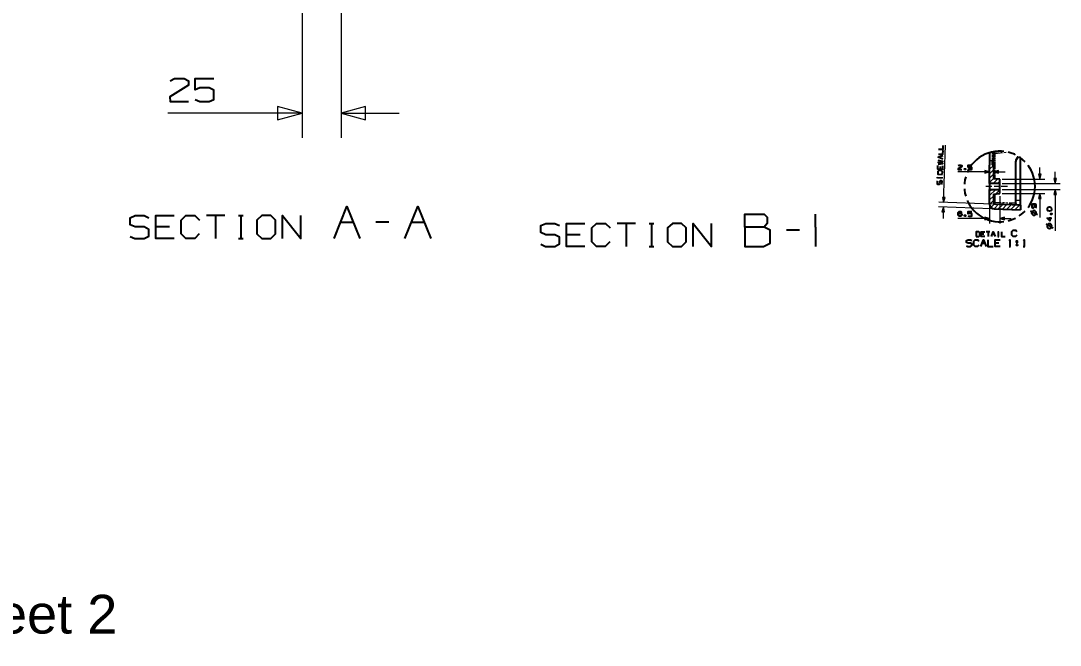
# Model space of a CAD drawing. Header units: millimetres. Extents: x 0 to 1989, y -338 to 950.
# Drawn here: x 1318 to 1989, y -258 to 146 of the extents above; entities that cross this region are included whole.
import ezdxf

# ---------------------------------------------------------------- set-up
doc = ezdxf.new("R2010")
doc.units = ezdxf.units.MM
for name, color, linetype in [('DETAIL', 8, 'Continuous'), ('FINE', 9, 'Continuous'), ('TITLE', 7, 'Continuous')]:
    doc.layers.add(name, color=color, linetype=linetype)
doc.styles.add('ARIAL', font='arial.ttf')

msp = doc.modelspace()

# ---------------------------------------------------------------- linework, layer by layer
at = {"layer": 'DETAIL', "lineweight": 25}
for p, q in [((1950.48, 61.41), (1946.35, 60.83)), ((1950.48, 61.41), (1950.66, 61.45)), ((1911.3, 56.85), (1911.34, 58.04)), ((1945.49, 59.84), (1945.49, 55.56)), ((1959.99, 52.46), (1959.99, 54.5)), ((1960.39, 56), (1961.56, 58.02)), ((1962.99, 29.66), (1962.99, 57.05)), ((1911.11, 51.5), (1911.05, 49.72)), ((1942.99, 40.55), (1942.99, 52.46)), ((1945.49, 52.59), (1944.75, 52.49)), ((1945.49, 52.59), (1945.49, 52.46)), ((1945.49, 52.46), (1945.49, 43.66)), ((1959.99, 27.73), (1959.99, 52.46)), ((1909.38, 44.11), (1909.4, 44.71)), ((1909.39, 44.43), (1912.36, 44.32)), ((1912.35, 44.01), (1912.37, 44.6)), ((1949.49, 40.66), (1942.99, 40.55)), ((1949.49, 43.31), (1945.49, 43.66)), ((1949.49, 40.66), (1949.49, 43.31)), ((1942.99, 36.78), (1949.49, 36.66)), ((1942.99, 27.26), (1942.99, 36.78)), ((1945.49, 33.66), (1949.49, 34.01)), ((1945.49, 33.66), (1945.49, 28.24)), ((1949.49, 34.01), (1949.49, 36.66)), ((1962.99, 26.66), (1946.46, 27.24)), ((1830.67, 12.47), (1830.67, 20.78)), ((1945.89, 24.26), (1962.99, 23.66)), ((1962.99, 26.66), (1962.99, 23.66)), ((1973.9, 20.24), (1969.37, 22.79)), ((1449.44, 19.84), (1437.56, 19.84)), ((1443.5, 19.84), (1443.5, 5)), ((1458.28, 19.84), (1461.25, 19.84)), ((1459.84, 19.84), (1459.84, 5)), ((1524.06, 15.5), (1532.38, 15.5)), ((1555.26, 15.5), (1546.94, 15.5)), ((1569.83, 15.5), (1578.14, 15.5)), ((1714.44, 14.84), (1702.56, 14.84)), ((1708.5, 14.84), (1708.5, 0)), ((1723.28, 14.84), (1726.25, 14.84)), ((1724.84, 14.84), (1724.84, 0)), ((1983.9, 11.75), (1979.37, 14.3)), ((1413.78, 12.5), (1404.88, 12.5)), ((1678.78, 7.5), (1669.88, 7.5)), ((1820.26, 10.5), (1811.94, 10.5)), ((1830.67, 12.47), (1830.67, 0)), ((1939.34, 7.8), (1937.56, 7.8)), ((1943.2, 9.27), (1940.83, 9.27)), ((1942.01, 9.27), (1942.01, 6.3)), ((1944.69, 7.8), (1945.88, 7.8)), ((1948.24, 9.27), (1948.83, 9.27)), ((1948.55, 9.27), (1948.55, 6.3)), ((1458.28, 5), (1461.25, 5)), ((1723.28, 0), (1726.25, 0)), ((1938.19, 2.1), (1939.85, 2.1)), ((1949, 2.1), (1946.51, 2.1)), ((1948.24, 6.3), (1948.83, 6.3)), ((1955.49, 0), (1956.54, 0)), ((1960.16, 1.27), (1960.16, 0.44)), ((1960.16, 1.27), (1960.99, 1.27)), ((1964.64, 0), (1965.69, 0))]:
    msp.add_line(p, q, dxfattribs=at)
for points in [[(1414.16, 106.94), (1416.97, 108.34), (1423.07, 108.34), (1426.03, 106.94), (1426.03, 103.97), (1414, 96.47), (1414.16, 93.5), (1426.03, 93.5)], [(1430.35, 94.91), (1433.32, 93.5), (1439.41, 93.5), (1442.38, 94.91), (1442.38, 100.84), (1439.41, 102.41), (1433.32, 102.41), (1430.35, 101), (1430.35, 108.34), (1442.38, 108.34)], [(1909.92, 59.57), (1912.89, 59.47), (1912.97, 61.84)], [(1910.03, 62.84), (1913, 62.74), (1913.08, 65.11)], [(1952.17, 61.3), (1950.58, 61.46), (1948.41, 61.46), (1946.25, 61.25), (1944.11, 60.84), (1942.03, 60.23), (1940.01, 59.42), (1938.08, 58.42), (1936.26, 57.25), (1934.55, 55.91), (1932.98, 54.41), (1931.56, 52.77), (1930.3, 51), (1929.21, 49.12), (1928.55, 47.67)], [(1942.99, 60.53), (1942.99, 55.47), (1942.99, 54.4), (1942.99, 53.38), (1942.99, 52.46)], [(1946.35, 60.83), (1945.91, 60.65), (1945.6, 60.29), (1945.49, 59.84)], [(1950.48, 61.41), (1950.57, 61.42), (1950.76, 61.44)], [(1959.6, 59.09), (1958.97, 59.42), (1956.96, 60.23), (1955.04, 60.79)], [(1909.69, 53.04), (1912.68, 53.5), (1909.73, 54.2), (1912.72, 54.72), (1909.78, 55.41)], [(1912.77, 56.2), (1909.85, 57.49), (1912.86, 58.58)], [(1945.49, 52.59), (1945.49, 52.69), (1945.49, 52.98), (1945.49, 53.46), (1945.49, 54.07), (1945.49, 54.79), (1945.49, 55.56)], [(1959.99, 54.5), (1960.09, 55.28), (1960.39, 56)], [(1965.88, 54.53), (1964.43, 55.91), (1962.73, 57.25), (1962.13, 57.63)], [(1912.63, 52.04), (1912.55, 49.67), (1909.58, 49.77), (1909.66, 52.15)], [(1922.69, 52.21), (1923.25, 52.49), (1924.47, 52.49), (1925.06, 52.21), (1925.06, 51.61), (1922.65, 50.11), (1922.69, 49.52), (1925.06, 49.52)], [(1929.19, 49.8), (1929.79, 49.52), (1931, 49.52), (1931.6, 49.8), (1931.6, 50.99), (1931, 51.3), (1929.79, 51.3), (1929.19, 51.02), (1929.19, 52.49), (1931.6, 52.49)], [(1972.31, 38.66), (1972.21, 40.83), (1971.9, 42.98), (1971.39, 45.09), (1970.68, 47.14), (1969.77, 49.12), (1968.69, 51), (1967.76, 52.3)], [(1911.92, 39.85), (1912.22, 40.43), (1912.27, 41.65), (1911.97, 42.25), (1911.1, 42.28), (1910.77, 41.7), (1910.72, 40.52), (1910.42, 39.9), (1909.52, 39.93), (1909.26, 40.57), (1909.3, 41.75), (1909.6, 42.34)], [(1927.56, 44.92), (1927.09, 42.98), (1926.78, 40.83), (1926.74, 40.12)], [(1942.99, 40.55), (1942.99, 40.44), (1942.99, 40.11), (1942.99, 39.61), (1942.99, 38.99), (1942.99, 38.34), (1942.99, 37.72), (1942.99, 37.22), (1942.99, 36.89), (1942.99, 36.78)], [(1949.49, 36.66), (1949.49, 36.78), (1949.49, 37.13), (1949.49, 37.66), (1949.49, 38.32), (1949.49, 39.01), (1949.49, 39.66), (1949.49, 40.2), (1949.49, 40.54), (1949.49, 40.66)], [(1926.74, 37.2), (1926.78, 36.5), (1927.09, 34.35), (1927.56, 32.41)], [(1967.76, 25.03), (1968.69, 26.33), (1969.77, 28.21), (1970.68, 30.18), (1971.39, 32.24), (1971.9, 34.35), (1972.21, 36.5), (1972.31, 38.66)], [(1928.55, 29.66), (1929.21, 28.21), (1930.3, 26.33), (1931.56, 24.56), (1932.98, 22.92), (1934.55, 21.42), (1936.26, 20.08), (1938.08, 18.9), (1940.01, 17.91), (1942.03, 17.1), (1944.11, 16.49), (1946.25, 16.08), (1948.41, 15.87), (1950.58, 15.87), (1952.17, 16.02)], [(1962.99, 26.66), (1962.99, 26.77), (1962.99, 27.07), (1962.99, 27.54), (1962.99, 28.16), (1962.99, 28.89), (1962.99, 29.66)], [(1972.52, 24.85), (1973.11, 25.41), (1973.11, 26.63), (1972.52, 27.22), (1970.74, 27.22), (1970.14, 26.63), (1970.14, 25.41), (1970.74, 24.85), (1971.33, 24.82), (1971.92, 25.41), (1971.92, 26.63), (1971.33, 27.22)], [(1519.91, 5), (1528.22, 25.78), (1536.53, 5)], [(1565.67, 5), (1573.98, 25.78), (1582.29, 5)], [(1784.91, 12.47), (1784.91, 20.78), (1797.38, 20.78), (1799.34, 18.81), (1799.34, 14.66), (1797.38, 12.47), (1784.91, 12.47), (1784.91, 0), (1797.16, 0), (1801.31, 1.97), (1801.31, 10.5), (1797.38, 12.47)], [(1922.69, 20.71), (1923.25, 21.3), (1924.47, 21.3), (1925.06, 20.71), (1925.06, 20.11), (1924.47, 19.52), (1923.25, 19.52), (1922.69, 20.11), (1922.69, 21.89), (1923.25, 22.49), (1924.47, 22.49), (1925.06, 21.89)], [(1929.19, 19.8), (1929.79, 19.52), (1931, 19.52), (1931.6, 19.8), (1931.6, 20.99), (1931, 21.3), (1929.79, 21.3), (1929.19, 21.02), (1929.19, 22.49), (1931.6, 22.49)], [(1962.13, 19.69), (1962.73, 20.08), (1964.43, 21.42), (1965.88, 22.8)], [(1388.38, 6.41), (1391.34, 5), (1397.44, 5), (1400.41, 6.56), (1400.41, 10.94), (1397.44, 12.5), (1391.5, 12.5), (1388.38, 13.91), (1388.38, 18.44), (1391.5, 19.84), (1397.44, 19.84), (1400.41, 18.44)], [(1416.75, 5), (1404.88, 5), (1404.88, 19.84), (1416.75, 19.84)], [(1432.94, 7.97), (1429.97, 5), (1424.19, 5), (1421.22, 7.97), (1421.22, 16.87), (1424.19, 19.84), (1430.13, 19.84), (1433.09, 16.87)], [(1486.59, 5), (1486.59, 19.84), (1498.47, 5), (1498.47, 19.84)], [(1653.38, 1.41), (1656.34, 0), (1662.44, 0), (1665.41, 1.56), (1665.41, 5.94), (1662.44, 7.5), (1656.5, 7.5), (1653.38, 8.91), (1653.38, 13.44), (1656.5, 14.84), (1662.44, 14.84), (1665.41, 13.44)], [(1681.75, 0), (1669.88, 0), (1669.88, 14.84), (1681.75, 14.84)], [(1697.94, 2.97), (1694.97, 0), (1689.19, 0), (1686.22, 2.97), (1686.22, 11.88), (1689.19, 14.84), (1695.13, 14.84), (1698.09, 11.88)], [(1751.59, 0), (1751.59, 14.84), (1763.47, 0), (1763.47, 14.84)], [(1955.04, 16.54), (1956.96, 17.1), (1958.97, 17.91), (1959.6, 18.23)], [(1981.92, 18.73), (1981.92, 16.36), (1980.14, 18.14), (1983.11, 18.14)], [(1939.93, 6.3), (1937.56, 6.3), (1937.56, 9.27), (1939.93, 9.27)], [(1944.1, 6.3), (1945.28, 9.27), (1946.47, 6.3)], [(1950.63, 9.27), (1950.63, 6.3), (1953.01, 6.3)], [(1960.58, 7.13), (1959.75, 6.3), (1958.13, 6.3), (1957.3, 7.13), (1957.3, 9.62), (1958.13, 10.46), (1959.79, 10.46), (1960.62, 9.62)], [(1928.16, 0.39), (1928.99, 0), (1930.7, 0), (1931.53, 0.44), (1931.53, 1.66), (1930.7, 2.1), (1929.04, 2.1), (1928.16, 2.49), (1928.16, 3.76), (1929.04, 4.16), (1930.7, 4.16), (1931.53, 3.76)], [(1936.06, 0.83), (1935.23, 0), (1933.61, 0), (1932.78, 0.83), (1932.78, 3.32), (1933.61, 4.16), (1935.27, 4.16), (1936.11, 3.32)], [(1937.36, 0), (1939.02, 4.16), (1940.68, 0)], [(1941.93, 4.16), (1941.93, 0), (1945.26, 0)], [(1949.83, 0), (1946.51, 0), (1946.51, 4.16), (1949.83, 4.16)], [(1955.67, 3.81), (1956.02, 4.16), (1956.02, 0)], [(1960.99, 1.27), (1960.99, 0.44), (1960.16, 0.44)], [(1964.82, 3.81), (1965.17, 4.16), (1965.17, 0)]]:
    msp.add_lwpolyline(points, dxfattribs=at)
for points in [[(1912.43, 46.4), (1912.49, 48.15), (1911.92, 48.8), (1910.14, 48.86), (1909.53, 48.26), (1909.46, 46.51)], [(1926.83, 49.52), (1926.83, 50.11), (1927.42, 50.11), (1927.42, 49.52)], [(1983.11, 24.36), (1982.8, 24.96), (1981.92, 25.27), (1981.33, 25.27), (1980.42, 24.96), (1980.14, 24.36), (1980.14, 23.77), (1980.42, 23.18), (1981.33, 22.86), (1981.92, 22.9), (1982.8, 23.18), (1983.11, 23.77)], [(1983.11, 20.5), (1982.52, 20.5), (1982.52, 21.1), (1983.11, 21.1)], [(1473.22, 5), (1479.16, 5), (1482.13, 7.97), (1482.13, 16.87), (1479.16, 19.84), (1473.22, 19.84), (1470.09, 16.87), (1470.09, 7.97)], [(1738.22, 0), (1744.16, 0), (1747.13, 2.97), (1747.13, 11.88), (1744.16, 14.84), (1738.22, 14.84), (1735.09, 11.88), (1735.09, 2.97)], [(1926.83, 19.52), (1926.83, 20.11), (1927.42, 20.11), (1927.42, 19.52)], [(1934.29, 6.3), (1936.04, 6.3), (1936.66, 6.89), (1936.66, 8.67), (1936.04, 9.27), (1934.29, 9.27)], [(1960.16, 2.49), (1960.99, 2.49), (1960.99, 3.32), (1960.16, 3.32)]]:
    msp.add_lwpolyline(points, close=True, dxfattribs=at)
for points in [[(1944.75, 52.49, 0.026579), (1944.54, 52.46)], [(1942.99, 27.26, 0.404021), (1945.89, 24.26)], [(1945.49, 28.24, 0.404028), (1946.46, 27.24)], [(1959.99, 27.73, 0.404027), (1960.96, 26.74)]]:
    msp.add_lwpolyline(points, format="xyb", dxfattribs=at)
for points in [[(1973.11, 21.53, 0.414211), (1971.61, 23.03, 0.414214), (1970.11, 21.53, 0.414214), (1971.61, 20.03, 0.414216)], [(1983.11, 13.05, 0.414211), (1981.61, 14.55, 0.414214), (1980.11, 13.05, 0.414218), (1981.61, 11.55, 0.414211)]]:
    msp.add_lwpolyline(points, format="xyb", close=True, dxfattribs=at)
at = {"layer": 'FINE', "lineweight": 9}
for p, q in [((1499.35, 553.27), (1499.35, 70.13)), ((1524.4, 553.27), (1524.4, 70.13)), ((1499.35, 86), (1412.6, 86)), ((1524.4, 86), (1561.9, 86)), ((1913.3, 28.4), (1914.59, 65.34)), ((1944.75, 59.75), (1944.75, 60.98)), ((1946.39, 60.36), (1946.38, 60.46)), ((1946.46, 59.84), (1951.22, 60.5)), ((1952.17, 60.64), (1953.76, 60.86)), ((1943.64, 55.47), (1943.82, 55.47)), ((1944.21, 55.47), (1944.75, 55.47)), ((1944.65, 53.58), (1944.66, 53.88)), ((1944.67, 54.07), (1944.68, 54.37)), ((1944.75, 58.74), (1944.75, 59.37)), ((1944.75, 57.74), (1944.75, 58.37)), ((1944.75, 55.47), (1944.98, 55.5)), ((1945.02, 55.51), (1945.1, 55.51)), ((1945.14, 55.52), (1945.22, 55.53)), ((1945.26, 55.54), (1945.49, 55.56)), ((1945.95, 59.84), (1945.85, 59.84)), ((1946.1, 59.84), (1946, 59.84)), ((1946.46, 59.84), (1946.16, 59.84)), ((1946.41, 60.2), (1946.4, 60.3)), ((1946.46, 59.84), (1946.42, 60.14)), ((1946.46, 57.58), (1946.46, 59.84)), ((1946.46, 56.37), (1946.46, 57.12)), ((1946.46, 55.17), (1946.46, 55.92)), ((1946.46, 52.46), (1946.46, 54.72)), ((1959.58, 55.05), (1959.51, 54.5)), ((1959.51, 53.75), (1959.51, 53.54)), ((1959.62, 55.35), (1959.6, 55.17)), ((1959.72, 55.63), (1959.65, 55.46)), ((1959.74, 54.5), (1959.69, 54.5)), ((1959.98, 56.25), (1959.76, 55.73)), ((1959.82, 54.5), (1959.77, 54.5)), ((1960.5, 57.15), (1959.98, 56.25)), ((1960.11, 56.17), (1959.98, 56.25)), ((1960.17, 56.13), (1960.13, 56.16)), ((1960.24, 56.09), (1960.2, 56.12)), ((1960.77, 57.63), (1960.6, 57.33)), ((1961.05, 58.11), (1960.88, 57.81)), ((1942.99, 48.02), (1922.37, 48.02)), ((1942.99, 49.73), (1945.49, 52.23)), ((1942.99, 46.9), (1945.49, 49.4)), ((1945.49, 48.02), (1952.99, 48.02)), ((1946.46, 49.74), (1946.46, 52.46)), ((1946.46, 48.29), (1946.46, 49.2)), ((1946.46, 46.84), (1946.46, 47.75)), ((1959.51, 53.42), (1959.51, 53.21)), ((1975.36, 43.31), (1975.36, 50.81)), ((1985.36, 40.66), (1985.36, 48.16)), ((1942.99, 44.07), (1945.49, 46.57)), ((1942.99, 41.24), (1945.49, 43.74)), ((1945.17, 40.59), (1948.02, 43.44)), ((1946.46, 43.58), (1946.46, 46.3)), ((1948.05, 40.64), (1949.49, 42.08)), ((1951.08, 43.31), (1978.54, 43.31)), ((1951.08, 40.66), (1988.54, 40.66)), ((1959.51, 43.39), (1959.51, 40.88)), ((1944.49, 38.66), (1940.49, 38.66)), ((1942.99, 38.96), (1942.99, 14.84)), ((1942.99, 35.58), (1944.17, 36.76)), ((1942.99, 32.76), (1946.95, 36.71)), ((1948.99, 38.66), (1945.99, 38.66)), ((1946.46, 32.06), (1946.46, 33.75)), ((1946.85, 33.78), (1949.49, 36.43)), ((1954.49, 38.66), (1950.49, 38.66)), ((1951.08, 36.66), (1988.54, 36.66)), ((1951.08, 34.01), (1978.54, 34.01)), ((1959.51, 39.37), (1959.51, 36.85)), ((1959.51, 35.34), (1959.51, 27.79)), ((1975.36, 34.01), (1975.36, 18.53)), ((1985.36, 36.66), (1985.36, 10.05)), ((1944.87, 27.3), (1910.13, 28.51)), ((1942.99, 29.93), (1945.49, 32.43)), ((1943, 27.1), (1945.49, 29.6)), ((1943.87, 25.14), (1946.06, 27.34)), ((1945.82, 24.26), (1948.71, 27.16)), ((1945.95, 28.24), (1945.85, 28.24)), ((1946.1, 28.24), (1946, 28.24)), ((1946.46, 28.24), (1946.16, 28.24)), ((1946.44, 27.71), (1946.44, 27.61)), ((1946.46, 28.24), (1946.45, 27.93)), ((1946.45, 27.87), (1946.45, 27.77)), ((1946.46, 31.16), (1946.46, 31.73)), ((1946.46, 30.26), (1946.46, 30.83)), ((1946.46, 28.24), (1946.46, 29.93)), ((1950.45, 28.1), (1946.46, 28.24)), ((1948.55, 24.17), (1951.45, 27.07)), ((1949.49, 32.43), (1949.49, 14.84)), ((1952.58, 28.03), (1951.25, 28.07)), ((1951.28, 24.07), (1954.18, 26.97)), ((1954.72, 27.95), (1953.38, 28)), ((1954.01, 23.98), (1956.91, 26.88)), ((1959.51, 27.79), (1955.51, 27.92)), ((1959.51, 27.79), (1959.5, 27.48)), ((1959.5, 27.42), (1959.5, 27.32)), ((1959.5, 27.25), (1959.5, 27.15)), ((1959.66, 27.77), (1959.51, 27.79)), ((1959.74, 27.76), (1959.69, 27.77)), ((1959.82, 27.75), (1959.77, 27.76)), ((1960.91, 29.66), (1959.99, 29.66)), ((1961.4, 29.66), (1961.09, 29.66)), ((1961.89, 29.66), (1961.58, 29.66)), ((1962.99, 29.66), (1962.07, 29.66)), ((1944.3, 24.32), (1910.03, 25.51)), ((1913.2, 25.4), (1912.94, 17.91)), ((1956.75, 23.88), (1959.65, 26.78)), ((1959.48, 23.79), (1962.38, 26.69)), ((1962.21, 23.69), (1962.99, 24.47)), ((1942.99, 18.02), (1922.37, 18.02)), ((1949.49, 18.02), (1956.99, 18.02))]:
    msp.add_line(p, q, dxfattribs=at)
for points in [[(1499.35, 86), (1483.47, 90.25), (1483.47, 81.75)], [(1524.4, 86), (1540.27, 81.75), (1540.27, 90.25)], [(1942.99, 48.02), (1939.82, 48.87), (1939.82, 47.17)], [(1945.49, 48.02), (1948.67, 47.17), (1948.67, 48.87)], [(1975.36, 43.31), (1976.21, 46.49), (1974.51, 46.49)], [(1985.36, 40.66), (1986.21, 43.84), (1984.51, 43.84)], [(1975.36, 34.01), (1974.51, 30.84), (1976.21, 30.84)], [(1985.36, 36.66), (1984.51, 33.49), (1986.21, 33.49)], [(1913.3, 28.4), (1914.26, 31.54), (1912.56, 31.6)], [(1913.2, 25.4), (1912.24, 22.26), (1913.94, 22.2)], [(1942.99, 18.02), (1939.82, 18.87), (1939.82, 17.17)], [(1949.49, 18.02), (1952.67, 17.17), (1952.67, 18.87)]]:
    msp.add_lwpolyline(points, close=True, dxfattribs=at)
for points in [[(1946.37, 60.52), (1946.35, 60.69), (1946.35, 60.83)], [(1942.99, 55.47), (1943.12, 55.47), (1943.49, 55.47), (1943.53, 55.47)], [(1943.92, 55.47), (1944.06, 55.47), (1944.1, 55.47)], [(1944.69, 54.56), (1944.7, 54.69), (1944.75, 55.47), (1944.75, 57.36)], [(1945.79, 59.84), (1945.62, 59.84), (1945.49, 59.84)], [(1959.66, 54.5), (1959.51, 54.5), (1959.51, 53.87)], [(1959.99, 54.5), (1959.85, 54.5), (1959.84, 54.5)], [(1960.39, 56), (1960.28, 56.08), (1960.27, 56.08)], [(1944.75, 52.49), (1944.7, 52.59), (1944.66, 52.88), (1944.65, 53.35), (1944.65, 53.4)], [(1959.51, 53.08), (1959.51, 52.46), (1959.51, 44.9)], [(1945.79, 28.24), (1945.62, 28.24), (1945.49, 28.24)], [(1946.44, 27.55), (1946.44, 27.38), (1946.46, 27.24)], [(1959.5, 27.09), (1959.5, 26.92), (1959.51, 26.79)], [(1959.99, 27.73), (1959.85, 27.75), (1959.84, 27.75)]]:
    msp.add_lwpolyline(points, dxfattribs=at)

# ---------------------------------------------------------------- texts
at = {"layer": 'TITLE', "style": 'ARIAL'}
msp.add_text('SOURCE: Supplier drawing 510.0024-03 ECOCUBE 1000 SIDE PLATE (rev 03), sheet 2', height=25, dxfattribs=at).set_placement((0, -250))

doc.saveas('drawing.dxf')
